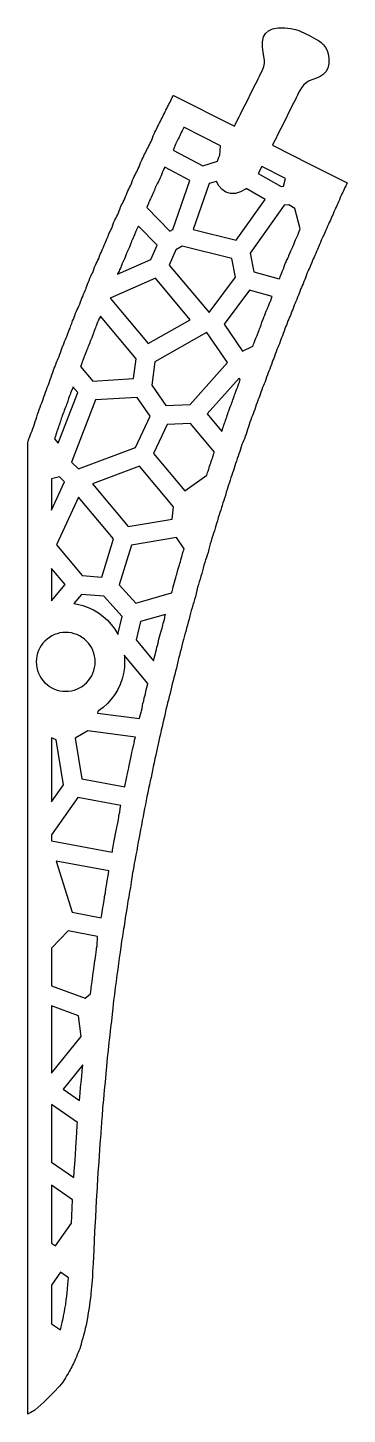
# Model space of a CAD drawing. Header units: millimetres. Extents: x 10 to 77, y -13 to 279.
import ezdxf

# ---------------------------------------------------------------- set-up
doc = ezdxf.new("R2010")
doc.units = ezdxf.units.MM

msp = doc.modelspace()

# ---------------------------------------------------------------- linework, layer by layer
at = {"layer": 'default'}
for points in [[(12.26, 198.41), (12.41, 198.93), (12.59, 199.4), (12.74, 199.91), (12.93, 200.32), (13.07, 200.68), (13.26, 201.09), (13.41, 201.6), (13.59, 202.07), (13.74, 202.59), (13.93, 203.07), (14.07, 203.57), (14.26, 203.98), (14.41, 204.35), (14.59, 204.76), (14.74, 205.26), (14.93, 205.74), (15.07, 206.26), (15.26, 206.74), (15.41, 207.24), (15.59, 207.65), (15.74, 208.02), (15.8, 208.14), (15.8, 208.14), (15.93, 208.42), (16.07, 208.91), (16.26, 209.32), (16.41, 209.68), (16.59, 210.09), (16.74, 210.59), (16.93, 211.07), (17.07, 211.57), (17.26, 211.98), (17.41, 212.35), (17.44, 212.41), (17.44, 212.41), (17.59, 212.76), (17.74, 213.24), (17.93, 213.65), (18.07, 214.02), (18.13, 214.15), (18.26, 214.42), (18.41, 214.91), (18.59, 215.32), (18.74, 215.68), (18.93, 216.09), (19.07, 216.59), (19.26, 217.07), (19.41, 217.57), (19.59, 217.98), (19.74, 218.35), (19.93, 218.76), (20.07, 219.24), (20.26, 219.65), (20.41, 220), (20.59, 220.34), (20.74, 220.69), (20.93, 221.09), (21.07, 221.58), (21.26, 221.98), (21.26, 221.99), (21.41, 222.35), (21.59, 222.76), (21.74, 223.24), (21.93, 223.65), (22.07, 224.02), (22.26, 224.42), (22.31, 224.58), (22.31, 224.58), (22.41, 224.91), (22.59, 225.32), (22.74, 225.68), (22.93, 226.09), (23.07, 226.57), (23.26, 226.98), (23.41, 227.33), (23.59, 227.67), (23.74, 228.02), (23.93, 228.43), (24.07, 228.91), (24.26, 229.31), (24.41, 229.66), (24.59, 230), (24.74, 230.35), (24.93, 230.76), (25.07, 231.24), (25.26, 231.65), (25.41, 232), (25.59, 232.34), (25.74, 232.69), (25.93, 233.09), (26.07, 233.57), (26.26, 233.98), (26.41, 234.33), (26.59, 234.67), (26.74, 235.02), (26.93, 235.43), (27.07, 235.91), (27.26, 236.31), (27.41, 236.66), (27.59, 237), (27.74, 237.35), (27.93, 237.76), (28.07, 238.24), (28.26, 238.65), (28.41, 239), (28.59, 239.33), (28.74, 239.67), (28.93, 240), (29.07, 240.35), (29.26, 240.76), (29.41, 241.24), (29.47, 241.38), (29.59, 241.65), (29.74, 242), (29.93, 242.33), (30.07, 242.67), (30.26, 243), (30.41, 243.35), (30.59, 243.76), (30.74, 244.24), (30.93, 244.65), (31.07, 245), (31.26, 245.33), (31.41, 245.67), (31.59, 246), (31.74, 246.35), (31.93, 246.76), (32.07, 247.24), (32.26, 247.65), (32.41, 248), (32.59, 248.33), (32.74, 248.67), (32.93, 249), (33.07, 249.33), (33.26, 249.67), (33.41, 250.02), (33.59, 250.43), (33.74, 250.91), (33.93, 251.31), (34.07, 251.66), (34.26, 252), (34.41, 252.33), (34.59, 252.67), (34.74, 253), (34.93, 253.33), (35.07, 253.67), (35.26, 254), (35.41, 254.33), (35.59, 254.67), (35.74, 255), (35.93, 255.34), (36.07, 255.69), (36.26, 256.09), (36.41, 256.57), (36.59, 256.98), (36.74, 257.33), (36.93, 257.67), (37.07, 258), (37.26, 258.33), (37.41, 258.67), (37.59, 259), (37.74, 259.33), (37.93, 259.67), (38.07, 260), (38.26, 260.33), (38.41, 260.67), (38.59, 261), (38.74, 261.33), (38.93, 261.67), (39.07, 262), (39.26, 262.33), (39.41, 262.67), (39.59, 263), (39.74, 263.33), (39.76, 263.37), (39.78, 263.4), (39.78, 263.4), (39.93, 263.67), (40.07, 264), (40.26, 264.33), (40.41, 264.67), (40.59, 265), (40.63, 265.08), (53.49, 258.61), (53.73, 259.1), (53.99, 259.6), (54.23, 260.1), (54.49, 260.6), (54.73, 261.1), (54.99, 261.6), (55.23, 262.1), (55.49, 262.6), (55.73, 263.1), (55.99, 263.6), (56.23, 264.1), (56.49, 264.6), (56.73, 265.1), (56.99, 265.6), (57.23, 266.1), (57.49, 266.6), (57.73, 267.1), (57.99, 267.6), (58.23, 268.1), (58.49, 268.6), (58.73, 269.1), (58.99, 269.6), (59.23, 270.1), (59.48, 270.62), (59.7, 271.17), (59.84, 271.8), (59.84, 272.51), (59.7, 273.28), (59.52, 274.18), (59.38, 275.24), (59.4, 276.39), (59.61, 277.38), (60.01, 278.13), (60.62, 278.71), (61.47, 279.1), (62.67, 279.31), (64.11, 279.33), (65.38, 279.19), (66.32, 278.97), (67.02, 278.72), (67.59, 278.48), (68.11, 278.23), (68.61, 277.98), (69.11, 277.73), (69.61, 277.48), (70.11, 277.22), (70.62, 276.95), (71.16, 276.64), (71.72, 276.23), (72.24, 275.7), (72.65, 275.14), (72.96, 274.54), (73.19, 273.83), (73.34, 272.89), (73.32, 271.79), (73.11, 270.82), (72.72, 270.07), (72.18, 269.49), (71.52, 269.06), (70.77, 268.74), (69.95, 268.46), (69.2, 268.14), (68.54, 267.73), (67.99, 267.21), (67.57, 266.65), (67.26, 266.12), (66.99, 265.6), (66.74, 265.1), (66.49, 264.6), (66.23, 264.1), (65.99, 263.6), (65.73, 263.1), (65.49, 262.6), (65.23, 262.1), (64.99, 261.6), (64.73, 261.1), (64.49, 260.6), (64.23, 260.1), (63.99, 259.6), (63.73, 259.1), (63.49, 258.6), (63.23, 258.1), (62.99, 257.6), (62.73, 257.1), (62.49, 256.6), (62.23, 256.1), (61.99, 255.6), (61.73, 255.1), (61.49, 254.6), (61.48, 254.58), (61.63, 254.51), (69.23, 250.68), (77.22, 246.66), (77.07, 246.35), (76.93, 246), (76.74, 245.67), (76.59, 245.33), (76.41, 245), (76.26, 244.67), (76.07, 244.33), (75.93, 243.98), (75.74, 243.57), (75.59, 243.09), (75.41, 242.69), (75.26, 242.34), (75.07, 242), (74.93, 241.67), (74.74, 241.33), (74.72, 241.29), (74.59, 240.98), (74.41, 240.57), (74.26, 240.09), (74.07, 239.69), (73.93, 239.34), (73.74, 239), (73.59, 238.67), (73.41, 238.33), (73.26, 237.98), (73.07, 237.57), (72.93, 237.09), (72.74, 236.69), (72.59, 236.34), (72.41, 236), (72.26, 235.67), (72.07, 235.33), (71.98, 235.1), (71.93, 234.98), (71.74, 234.57), (71.59, 234.09), (71.41, 233.69), (71.26, 233.34), (71.07, 233), (70.93, 232.65), (70.74, 232.24), (70.59, 231.76), (70.41, 231.35), (70.26, 231), (70.07, 230.66), (69.93, 230.31), (69.74, 229.91), (69.59, 229.43), (69.41, 229.02), (69.26, 228.67), (69.07, 228.33), (68.93, 227.98), (68.74, 227.57), (68.59, 227.09), (68.41, 226.68), (68.26, 226.32), (68.07, 225.91), (67.93, 225.42), (67.74, 225.02), (67.59, 224.65), (67.41, 224.24), (67.26, 223.76), (67.07, 223.35), (66.93, 222.98), (66.74, 222.58), (66.59, 222.09), (66.41, 221.68), (66.26, 221.32), (66.07, 220.91), (65.93, 220.42), (65.74, 220.02), (65.59, 219.65), (65.41, 219.24), (65.26, 218.76), (65.07, 218.35), (64.93, 217.98), (64.74, 217.58), (64.59, 217.09), (64.41, 216.68), (64.26, 216.32), (64.07, 215.91), (63.93, 215.42), (63.93, 215.41), (63.74, 214.93), (63.59, 214.43), (63.41, 214.02), (63.26, 213.65), (63.07, 213.24), (62.93, 212.76), (62.74, 212.35), (62.59, 211.98), (62.41, 211.57), (62.26, 211.07), (62.07, 210.59), (61.93, 210.09), (61.74, 209.68), (61.59, 209.32), (61.41, 208.91), (61.26, 208.41), (61.07, 207.93), (60.93, 207.43), (60.74, 207.02), (60.59, 206.65), (60.41, 206.24), (60.26, 205.74), (60.07, 205.26), (59.93, 204.76), (59.74, 204.35), (59.59, 203.98), (59.41, 203.57), (59.26, 203.07), (59.07, 202.59), (58.93, 202.09), (58.74, 201.68), (58.59, 201.32), (58.41, 200.91), (58.39, 200.86), (58.26, 200.4), (58.07, 199.93), (57.93, 199.41), (57.74, 198.93), (57.59, 198.43), (57.41, 198.02), (57.26, 197.65), (57.07, 197.24), (56.93, 196.74), (56.74, 196.26), (56.59, 195.74), (56.41, 195.26), (56.26, 194.74), (56.07, 194.26), (55.93, 193.74), (55.74, 193.26), (55.59, 192.76), (55.41, 192.35), (55.4, 192.34), (55.4, 192.34), (55.26, 191.98), (55.07, 191.57), (54.93, 191.07), (54.74, 190.59), (54.59, 190.07), (54.41, 189.59), (54.26, 189.07), (54.07, 188.59), (53.93, 188.07), (53.74, 187.59), (53.59, 187.07), (53.41, 186.59), (53.26, 186.07), (53.07, 185.59), (52.93, 185.07), (52.74, 184.59), (52.59, 184.07), (52.41, 183.59), (52.3, 183.23), (52.26, 183.07), (52.07, 182.59), (51.93, 182.05), (51.74, 181.5), (51.59, 180.83), (51.41, 180.28), (51.26, 179.74), (51.07, 179.26), (50.93, 178.74), (50.74, 178.26), (50.59, 177.74), (50.41, 177.26), (50.26, 176.72), (50.07, 176.17), (49.93, 175.5), (49.74, 174.95), (49.59, 174.41), (49.41, 173.93), (49.26, 173.41), (49.07, 172.92), (48.93, 172.39), (48.74, 171.83), (48.59, 171.17), (48.41, 170.61), (48.26, 170.06), (48.07, 169.5), (47.93, 168.83), (47.74, 168.28), (47.59, 167.74), (47.41, 167.26), (47.26, 166.72), (47.07, 166.17), (46.93, 165.5), (46.74, 164.94), (46.59, 164.39), (46.41, 163.83), (46.26, 163.17), (46.07, 162.61), (45.93, 162.06), (45.74, 161.5), (45.59, 160.81), (45.41, 160.19), (45.26, 159.5), (45.07, 158.94), (44.93, 158.39), (44.77, 157.93), (44.74, 157.83), (44.59, 157.17), (44.41, 156.61), (44.26, 156.06), (44.07, 155.5), (43.93, 154.81), (43.74, 154.18), (43.59, 153.48), (43.41, 152.85), (43.26, 152.17), (43.07, 151.61), (42.93, 151.06), (42.74, 150.5), (42.59, 149.81), (42.41, 149.18), (42.26, 148.48), (42.07, 147.85), (41.93, 147.15), (41.74, 146.52), (41.59, 145.82), (41.41, 145.18), (41.26, 144.48), (41.07, 143.85), (40.93, 143.15), (40.74, 142.52), (40.59, 141.82), (40.41, 141.18), (40.26, 140.48), (40.07, 139.85), (39.93, 139.15), (39.74, 138.52), (39.59, 137.82), (39.41, 137.18), (39.26, 136.46), (39.07, 135.76), (38.93, 134.91), (38.74, 134.2), (38.59, 133.48), (38.41, 132.85), (38.26, 132.13), (38.07, 131.43), (37.93, 130.57), (37.74, 129.87), (37.59, 129.13), (37.41, 128.43), (37.26, 127.57), (37.07, 126.87), (36.93, 126.13), (36.74, 125.42), (36.59, 124.55), (36.41, 123.78), (36.26, 122.91), (36.07, 122.2), (35.93, 121.46), (35.74, 120.76), (35.59, 119.89), (35.41, 119.11), (35.26, 118.22), (35.07, 117.44), (34.93, 116.56), (34.74, 115.78), (34.59, 114.89), (34.41, 114.11), (34.26, 113.2), (34.07, 112.35), (33.93, 111.31), (33.74, 110.46), (33.59, 109.56), (33.41, 108.77), (33.26, 107.87), (33.07, 107.02), (32.93, 105.98), (32.74, 105.13), (32.59, 104.21), (32.46, 103.57), (32.41, 103.35), (32.26, 102.29), (32.07, 101.37), (31.93, 100.3), (31.85, 99.93), (31.74, 99.37), (31.59, 98.3), (31.41, 97.37), (31.26, 96.3), (31.07, 95.37), (30.93, 94.3), (30.74, 93.37), (30.59, 92.28), (30.41, 91.28), (30.26, 90.06), (30.17, 89.57), (30.07, 89.05), (29.93, 87.95), (29.74, 86.94), (29.59, 85.7), (29.41, 84.63), (29.26, 83.37), (29.07, 82.29), (28.93, 81.02), (28.74, 79.87), (28.59, 78.44), (28.41, 77.22), (28.26, 75.76), (28.07, 74.46), (28, 73.67), (27.93, 72.87), (27.74, 71.57), (27.59, 70.1), (27.41, 68.79), (27.26, 67.16), (27.12, 66.1), (27.07, 65.72), (26.93, 63.93), (26.74, 62.4), (26.59, 60.59), (26.41, 59.07), (26.26, 57.24), (26.07, 55.64), (25.93, 53.65), (25.74, 51.9), (25.62, 50.11), (25.59, 49.7), (25.41, 47.73), (25.27, 45.48), (25.26, 45.22), (25.07, 43.1), (24.93, 40.5), (24.74, 38.15), (24.61, 35.41), (24.59, 35.07), (24.41, 32.35), (24.26, 28.87), (24.07, 25.8), (23.93, 21.93), (23.74, 19.09), (23.65, 17.41), (23.59, 16.18), (23.41, 14.2), (23.29, 12.79), (23.26, 12.34), (23.07, 11.03), (22.93, 9.73), (22.74, 8.73), (22.59, 7.67), (22.41, 6.89), (22.26, 6.13), (22.07, 5.43), (21.93, 4.59), (21.74, 3.96), (21.59, 3.39), (21.41, 2.83), (21.26, 2.17), (21.22, 2.06), (21.22, 2.06), (21.07, 1.61), (20.93, 1.1), (20.74, 0.68), (20.59, 0.32), (20.41, -0.09), (20.26, -0.57), (20.07, -0.98), (19.93, -1.33), (19.74, -1.67), (19.7, -1.75), (19.7, -1.75), (19.59, -2), (19.41, -2.33), (19.26, -2.67), (19.07, -3), (18.92, -3.34), (18.72, -3.69), (18.5, -4.09), (18.17, -4.58), (17.94, -4.99), (17.7, -5.37), (17.38, -5.88), (16.68, -6.72), (15.51, -8.04), (13.4, -10.15), (12.14, -11.26), (11.46, -11.8), (11.25, -11.92), (11.02, -12.05), (10.65, -12.28), (10.24, -12.5), (10, -12.67), (10, -11.4), (10, 4.97), (10, 14.32), (10, 22), (10, 26.87), (10, 39.03), (10, 43.9), (10, 52.66), (10, 56.71), (10, 75.15), (10, 79.41), (10, 80.3), (10, 86.07), (10, 105.8), (10, 111.1), (10, 128.72), (10, 136.31), (10, 153.56), (10, 155.27), (10, 167.14), (10, 171.25), (10, 183.21), (10, 187.31), (10, 192), (10.07, 192.26), (10.26, 192.74), (10.3, 192.89), (10.3, 192.89), (10.41, 193.24), (10.59, 193.65), (10.74, 194.02), (10.93, 194.43), (11.07, 194.93), (11.26, 195.41), (11.41, 195.93), (11.59, 196.41), (11.74, 196.93), (11.93, 197.41), (12.07, 197.93), (12.26, 198.41)], [(50.23, 252.06), (50.42, 252.46), (50.55, 254.49), (42.85, 258.36), (42.82, 258.3), (42.63, 257.91), (42.55, 257.77), (42.49, 257.63), (42.3, 257.24), (42.22, 257.1), (42.16, 256.96), (41.97, 256.58), (41.89, 256.43), (41.82, 256.3), (41.63, 255.91), (41.55, 255.77), (41.49, 255.63), (41.31, 255.26), (41.24, 255.14), (41.19, 255.03), (41.14, 254.91), (41.09, 254.8), (41.04, 254.62), (40.81, 254.02), (40.65, 253.67), (40.61, 253.57), (46.8, 250.28), (49.91, 251.21), (49.99, 251.46), (50.23, 252.06)], [(38.58, 249.48), (38.53, 249.36), (38.48, 249.24), (38.42, 249.13), (38.37, 248.95), (38.14, 248.35), (37.98, 248.01), (37.86, 247.72), (37.64, 247.26), (37.56, 247.11), (37.49, 246.96), (37.3, 246.58), (37.22, 246.43), (37.16, 246.3), (36.97, 245.92), (36.91, 245.81), (36.86, 245.69), (36.81, 245.57), (36.76, 245.46), (36.7, 245.29), (36.48, 244.69), (36.32, 244.34), (36.19, 244.05), (35.97, 243.59), (35.89, 243.44), (35.83, 243.3), (35.64, 242.92), (35.58, 242.81), (35.53, 242.69), (35.48, 242.57), (35.42, 242.46), (35.37, 242.29), (35.14, 241.69), (35.03, 241.44), (39.91, 236.47), (40.52, 236.82), (44.13, 247.17), (38.83, 249.98), (38.83, 249.96), (38.64, 249.59), (38.58, 249.48)], [(64.25, 247.59), (59.24, 250.11), (59.23, 250.1), (58.99, 249.6), (58.73, 249.1), (58.49, 248.6), (63.3, 245.88), (63.8, 245.94), (64.25, 247.59)], [(53.82, 234.61), (59.95, 243.18), (55.96, 245.44), (55.84, 245.33), (54.77, 244.74), (53.69, 244.43), (52.64, 244.42), (51.7, 244.69), (50.88, 245.23), (50.18, 246.03), (49.68, 246.95), (49.67, 246.97), (48.14, 246.5), (44.78, 236.87), (53.82, 234.61)], [(63.19, 227.08), (63.24, 227.2), (63.3, 227.38), (63.52, 227.97), (63.66, 228.29), (63.77, 228.56), (63.85, 228.75), (63.91, 228.86), (63.96, 229.05), (64.19, 229.65), (64.35, 229.99), (64.47, 230.28), (64.69, 230.73), (64.75, 230.85), (64.8, 230.97), (64.86, 231.09), (64.91, 231.2), (64.96, 231.38), (65.19, 231.98), (65.35, 232.33), (65.47, 232.62), (65.69, 233.06), (65.75, 233.18), (65.8, 233.31), (65.86, 233.43), (65.91, 233.54), (65.96, 233.71), (66.19, 234.31), (66.35, 234.66), (66.47, 234.95), (66.69, 235.39), (66.75, 235.51), (66.8, 235.64), (66.86, 235.76), (66.91, 235.87), (66.96, 236.05), (67.19, 236.65), (67.33, 236.95), (66.16, 241.25), (64.91, 242.03), (63.98, 241.93), (56.79, 231.88), (57.59, 227.93), (62.92, 226.45), (63, 226.62), (63.11, 226.89), (63.19, 227.08)], [(32.97, 236.92), (32.91, 236.81), (32.86, 236.69), (32.81, 236.57), (32.76, 236.46), (32.7, 236.29), (32.48, 235.69), (32.32, 235.34), (32.2, 235.05), (31.98, 234.61), (31.91, 234.49), (31.86, 234.36), (31.81, 234.24), (31.76, 234.13), (31.7, 233.95), (31.48, 233.35), (31.32, 233.01), (31.2, 232.72), (30.98, 232.27), (30.91, 232.15), (30.86, 232.03), (30.81, 231.91), (30.76, 231.8), (30.7, 231.62), (30.48, 231.02), (30.32, 230.67), (30.2, 230.38), (29.98, 229.94), (29.91, 229.82), (29.86, 229.69), (29.81, 229.57), (29.76, 229.46), (29.7, 229.29), (29.48, 228.69), (29.32, 228.34), (29.2, 228.05), (28.98, 227.61), (28.91, 227.49), (28.9, 227.44), (35.92, 230.52), (37.21, 233.51), (33.27, 237.52), (33.22, 237.44), (33.16, 237.3), (32.97, 236.92)], [(52.94, 230.7), (42.47, 233.33), (41.15, 232.56), (39.77, 229.35), (48.14, 219.35), (53.73, 226.81), (52.94, 230.7)], [(27.34, 222.39), (35.36, 212.81), (44.19, 217.84), (36.88, 226.57), (27.34, 222.39)], [(57.61, 213), (57.85, 213.62), (57.99, 213.95), (58.11, 214.23), (58.19, 214.41), (58.24, 214.53), (58.3, 214.71), (58.52, 215.3), (58.66, 215.62), (58.77, 215.89), (58.85, 216.07), (58.9, 216.17), (58.95, 216.35), (59.08, 216.73), (59.19, 217.02), (59.28, 217.33), (59.51, 217.96), (59.66, 218.28), (59.77, 218.56), (59.85, 218.75), (59.91, 218.86), (59.96, 219.05), (60.19, 219.64), (60.33, 219.95), (60.44, 220.23), (60.52, 220.41), (60.57, 220.53), (60.63, 220.71), (60.85, 221.3), (61, 221.62), (61.11, 221.89), (61.19, 222.08), (61.24, 222.2), (61.3, 222.38), (61.42, 222.72), (56.65, 224.04), (51.31, 216.9), (55.2, 211.23), (57.37, 212.27), (57.41, 212.4), (57.52, 212.69), (57.61, 213)], [(24.98, 217.94), (24.91, 217.82), (24.86, 217.69), (24.81, 217.57), (24.76, 217.46), (24.7, 217.29), (24.48, 216.7), (24.34, 216.38), (24.23, 216.11), (24.15, 215.93), (24.1, 215.83), (24.05, 215.65), (23.92, 215.27), (23.81, 214.98), (23.72, 214.67), (23.49, 214.04), (23.34, 213.72), (23.23, 213.44), (23.15, 213.25), (23.09, 213.14), (23.04, 212.95), (22.81, 212.36), (22.67, 212.05), (22.56, 211.77), (22.48, 211.59), (22.43, 211.47), (22.37, 211.29), (22.15, 210.7), (22, 210.38), (21.89, 210.11), (21.82, 209.93), (21.77, 209.83), (21.72, 209.65), (21.59, 209.27), (21.48, 208.98), (21.39, 208.67), (21.15, 208.04), (21.13, 208), (23.7, 204.93), (32.26, 205.44), (32.8, 209.63), (25.29, 218.61), (25.2, 218.38), (24.98, 217.94)], [(47.65, 215.16), (47.58, 215.17), (36.76, 209), (36.12, 204.04), (39.06, 199.76), (44.19, 199.99), (52.02, 208.8), (47.65, 215.16)], [(50.95, 194.69), (51.07, 195.06), (51.18, 195.33), (51.27, 195.64), (51.4, 196.05), (51.51, 196.33), (51.6, 196.64), (51.74, 197.05), (51.85, 197.33), (51.94, 197.64), (52.07, 198.05), (52.19, 198.35), (52.28, 198.66), (52.51, 199.29), (52.66, 199.61), (52.77, 199.89), (52.85, 200.07), (52.89, 200.17), (52.95, 200.35), (53.07, 200.72), (53.18, 201), (53.27, 201.31), (53.41, 201.72), (53.52, 202.02), (53.61, 202.33), (53.85, 202.96), (53.99, 203.28), (54.11, 203.56), (54.18, 203.74), (54.23, 203.84), (54.28, 204.02), (54.41, 204.4), (54.52, 204.69), (54.61, 205), (54.71, 205.26), (54.47, 205.55), (47.76, 197.99), (50.82, 194.33), (50.85, 194.4), (50.89, 194.51), (50.95, 194.69)], [(19.15, 202.71), (19.01, 202.39), (18.89, 202.11), (18.82, 201.93), (18.77, 201.83), (18.72, 201.65), (18.59, 201.28), (18.49, 201), (18.4, 200.69), (18.26, 200.28), (18.14, 199.98), (18.05, 199.67), (17.82, 199.04), (17.67, 198.72), (17.56, 198.44), (17.49, 198.26), (17.44, 198.16), (17.39, 197.98), (17.26, 197.61), (17.15, 197.33), (17.06, 197.03), (16.93, 196.62), (16.82, 196.34), (16.73, 196.03), (16.6, 195.62), (16.49, 195.34), (16.4, 195.03), (16.26, 194.62), (16.15, 194.34), (16.06, 194.03), (15.93, 193.61), (15.81, 193.32), (15.72, 193), (15.63, 192.76), (16.42, 191.81), (20.53, 202.49), (19.5, 203.71), (19.48, 203.65), (19.39, 203.34), (19.15, 202.71)], [(35.74, 197.52), (33.03, 201.48), (24.22, 200.95), (19.19, 187.86), (20.67, 186.42), (32.65, 190.94), (35.74, 197.52)], [(47.74, 185.38), (47.85, 185.66), (47.94, 185.97), (48.07, 186.38), (48.18, 186.66), (48.27, 186.97), (48.4, 187.38), (48.51, 187.66), (48.6, 187.97), (48.74, 188.38), (48.85, 188.66), (48.94, 188.97), (49.07, 189.38), (49.18, 189.66), (49.26, 189.96), (44.22, 195.98), (39.34, 195.77), (36.47, 189.66), (43.05, 181.8), (47.65, 185.13), (47.74, 185.38)], [(40.38, 175.86), (40.64, 178.45), (33.5, 186.98), (23.59, 183.25), (31.1, 174.27), (40.38, 175.86)], [(16.66, 184.74), (15, 184.36), (15, 177.7), (17.74, 183.69), (16.66, 184.74)], [(28.07, 171.66), (20.68, 180.49), (16.07, 170.42), (21.45, 163.98), (25.56, 163.65), (28.07, 171.66)], [(40.24, 160.29), (40.28, 160.37), (40.33, 160.51), (40.43, 160.82), (40.52, 161.25), (40.61, 161.6), (40.74, 162.05), (40.85, 162.56), (40.99, 163.07), (41.13, 163.49), (41.25, 163.91), (41.33, 164.18), (41.43, 164.5), (41.53, 164.92), (41.66, 165.41), (41.8, 165.83), (41.91, 166.24), (42, 166.52), (42.1, 166.83), (42.19, 167.25), (42.33, 167.75), (42.48, 168.18), (42.59, 168.6), (42.73, 169.03), (42.84, 169.3), (42.92, 169.6), (41.3, 171.96), (31.84, 170.34), (29.24, 162.01), (32.72, 158.13), (40.24, 160.29)], [(15, 165.46), (15, 158.65), (17.85, 162.05), (15, 165.46)], [(26.03, 159.6), (21.33, 159.97), (19.72, 158.05), (20.4, 157.95), (21.58, 157.65), (22.73, 157.24), (23.83, 156.72), (24.87, 156.1), (25.85, 155.37), (26.75, 154.56), (27.57, 153.65), (28.29, 152.68), (28.92, 151.63), (28.97, 151.52), (29.87, 155.31), (26.03, 159.6)], [(36.61, 146.59), (36.74, 147.04), (36.85, 147.55), (36.94, 147.92), (37.07, 148.37), (37.18, 148.89), (37.28, 149.26), (37.41, 149.7), (37.52, 150.22), (37.61, 150.59), (37.74, 151.05), (37.85, 151.56), (37.99, 152.07), (38.13, 152.49), (38.25, 152.91), (38.33, 153.18), (38.43, 153.49), (38.52, 153.91), (38.61, 154.26), (38.74, 154.71), (38.85, 155.22), (38.94, 155.59), (38.99, 155.77), (33.73, 154.26), (32.81, 150.4), (36.47, 146.03), (36.52, 146.22), (36.61, 146.59)], [(24.15, 146.4), (24.06, 147), (23.91, 147.59), (23.71, 148.16), (23.45, 148.71), (23.14, 149.23), (22.77, 149.72), (22.37, 150.17), (21.91, 150.58), (21.43, 150.94), (20.9, 151.26), (20.35, 151.52), (19.78, 151.72), (19.19, 151.87), (18.59, 151.96), (17.98, 151.99), (17.37, 151.96), (16.77, 151.87), (16.18, 151.72), (15.61, 151.52), (15.06, 151.26), (14.54, 150.94), (14.05, 150.58), (13.6, 150.17), (13.19, 149.72), (12.83, 149.23), (12.51, 148.71), (12.25, 148.16), (12.05, 147.59), (11.9, 147), (11.81, 146.4), (11.78, 145.79), (11.81, 145.18), (11.9, 144.58), (12.05, 143.99), (12.25, 143.42), (12.51, 142.87), (12.83, 142.34), (13.19, 141.85), (13.6, 141.4), (14.05, 141), (14.54, 140.63), (15.06, 140.32), (15.61, 140.06), (16.18, 139.86), (16.77, 139.71), (17.37, 139.62), (17.98, 139.59), (18.59, 139.62), (19.19, 139.71), (19.78, 139.86), (20.35, 140.06), (20.9, 140.32), (21.43, 140.63), (21.91, 141), (22.37, 141.4), (22.77, 141.85), (23.14, 142.34), (23.45, 142.87), (23.71, 143.42), (23.91, 143.99), (24.06, 144.58), (24.15, 145.18), (24.18, 145.79), (24.15, 146.4)], [(33.51, 133.88), (33.61, 134.24), (33.74, 134.69), (33.84, 135.22), (33.91, 135.47), (34.04, 135.97), (34.15, 136.62), (34.24, 137.03), (34.39, 137.6), (34.51, 138.19), (34.61, 138.58), (34.74, 139.03), (34.85, 139.55), (34.94, 139.92), (35.07, 140.37), (35.18, 140.89), (35.27, 141.23), (30.3, 147.18), (30.32, 147), (30.38, 145.79), (30.32, 144.57), (30.14, 143.37), (29.85, 142.19), (29.44, 141.04), (28.92, 139.94), (28.29, 138.9), (27.57, 137.92), (26.75, 137.02), (25.85, 136.2), (24.87, 135.48), (24.76, 135.41), (24.67, 135.01), (33.51, 133.88)], [(16, 129.36), (15, 129.76), (15, 116.33), (17.53, 119.91), (16, 129.36)], [(30.54, 120.27), (30.69, 120.89), (30.81, 121.6), (30.9, 122.02), (31.05, 122.59), (31.17, 123.19), (31.24, 123.46), (31.37, 123.96), (31.48, 124.62), (31.54, 124.94), (31.69, 125.56), (31.81, 126.27), (31.9, 126.69), (32.05, 127.26), (32.17, 127.86), (32.24, 128.13), (32.37, 128.64), (32.48, 129.29), (32.57, 129.69), (32.64, 129.96), (22.65, 131.24), (19.99, 129.74), (21.38, 121.14), (30.4, 119.46), (30.48, 119.94), (30.54, 120.27)], [(27.77, 105.71), (27.8, 105.92), (27.85, 106.18), (28, 106.87), (28.13, 107.73), (28.19, 108.08), (28.35, 108.81), (28.47, 109.59), (28.54, 109.92), (28.69, 110.54), (28.81, 111.27), (28.85, 111.52), (29, 112.2), (29.13, 113.06), (29.19, 113.41), (29.35, 114.14), (29.47, 114.92), (29.54, 115.26), (29.61, 115.54), (20.53, 117.23), (15, 109.38), (15, 108.08), (27.77, 105.71)], [(25.49, 92.18), (25.65, 93.07), (25.79, 94.04), (25.84, 94.34), (25.99, 95.13), (26.12, 96.06), (26.17, 96.34), (26.33, 97.13), (26.46, 98.06), (26.5, 98.34), (26.66, 99.13), (26.79, 100.06), (26.84, 100.34), (26.99, 101.13), (27.08, 101.77), (15.97, 103.83), (19.34, 93.04), (25.45, 91.91), (25.49, 92.18)], [(22.11, 74.98), (23.23, 75.88), (23.29, 76.37), (23.43, 77.73), (23.46, 77.96), (23.63, 79.08), (23.77, 80.39), (23.8, 80.66), (23.97, 81.7), (24.11, 82.87), (24.15, 83.13), (24.31, 84.09), (24.44, 85.22), (24.48, 85.47), (24.57, 85.97), (24.65, 87.98), (18.49, 89.13), (15, 85.5), (15, 77.58), (22.11, 74.98)], [(15, 59.15), (21.25, 66.87), (20.67, 71.25), (15, 73.32), (15, 59.15)], [(21.11, 56.21), (21.28, 57.73), (21.42, 59.47), (21.44, 59.67), (21.6, 60.95), (17.42, 55.79), (20.87, 53.4), (20.95, 54.09), (21.09, 56.01), (21.11, 56.21)], [(19.75, 38.39), (19.76, 38.54), (19.94, 40.84), (20.08, 43.38), (20.09, 43.53), (20.27, 45.58), (20.42, 48.03), (20.43, 48.2), (20.49, 48.8), (15, 52.6), (15, 40.43), (19.69, 37.19), (19.75, 38.39)], [(19.17, 27.56), (19.27, 29.12), (19.41, 32.51), (15, 35.57), (15, 23.4), (15.87, 22.8), (19.17, 27.56)], [(17.05, 5.74), (17.15, 6.31), (17.24, 6.7), (17.38, 7.25), (17.5, 7.86), (17.54, 8.03), (17.67, 8.6), (17.79, 9.43), (17.82, 9.63), (17.98, 10.47), (18.11, 11.6), (18.12, 11.72), (18.29, 12.89), (18.42, 14.6), (18.43, 14.67), (18.56, 16.07), (16.88, 17.23), (15, 14.51), (15, 6.37), (16.86, 5.08), (16.9, 5.23), (16.94, 5.37), (17.05, 5.74)]]:
    msp.add_lwpolyline(points, dxfattribs=at)

doc.saveas('drawing.dxf')
